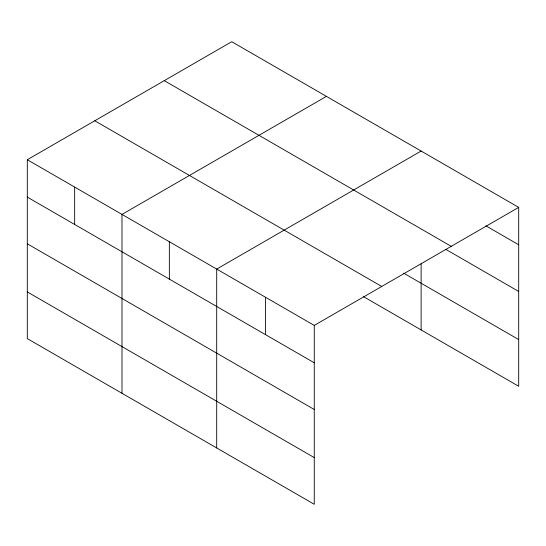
<?xml version="1.0" encoding="UTF-8"?>
<svg xmlns="http://www.w3.org/2000/svg" width="546" height="546" viewBox="0 0 546 546"><rect width="100%" height="100%" fill="white"/><g stroke="black" fill="none" stroke-linecap="round" stroke-linejoin="round"><path stroke-width="0.82" d="M27.3 159.732L314.264 325.409L314.264 504.292L27.3 338.616L27.3 159.732L231.736 41.708L518.7 207.384L518.7 386.268L363.581 296.71M326.433 96.376L121.997 214.407L121.997 393.291M421.13 151.051L216.701 269.082L216.701 447.966M314.264 325.409L518.7 207.384M485.933 225.846L518.7 244.765M164.271 80.651L451.235 246.335M445.891 249.42L518.7 291.462M403.651 273.15L518.7 339.571M94.765 120.782L381.729 286.466M27.3 197.113L314.264 362.797M27.3 243.809L314.264 409.486M27.3 291.919L314.264 457.603M421.13 263.827L421.13 329.934M265.486 297.249L265.486 334.63M169.349 241.742L169.349 279.129M74.652 187.073L74.652 224.454"/></g></svg>
